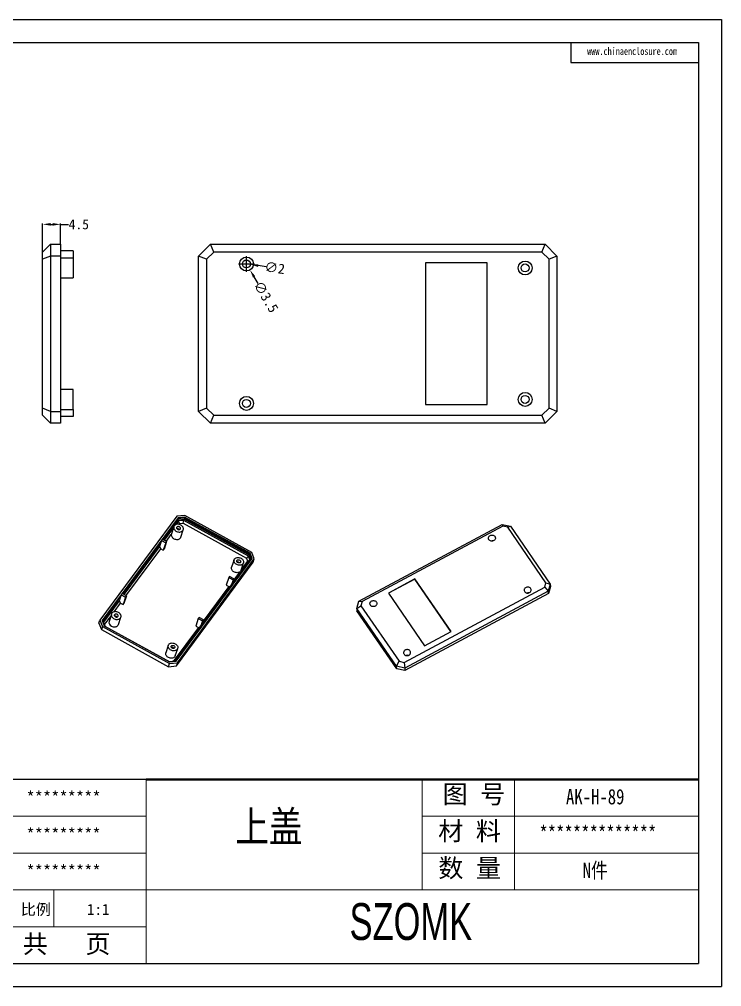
# Model space of a CAD drawing. Header units: millimetres. Extents: x -2140 to -1200, y 2406 to 2649.
# Drawn here: x -1590.1 to -1413.7, y 2406.4 to 2649.3 of the extents above; entities that cross this region are included whole.
import ezdxf

# ---------------------------------------------------------------- set-up
doc = ezdxf.new("R2010")
doc.units = ezdxf.units.MM
doc.layers.add('文字', color=81, linetype='Continuous')
doc.layers.add('粗实线', color=7, linetype='Continuous', lineweight=30)
doc.layers.add('细实线', color=3, linetype='Continuous', lineweight=18)
doc.styles.add('宋体', font='', dxfattribs={"width": 0.8, "height": 3.5})
doc.styles.add('长仿宋', font='', dxfattribs={"width": 0.7, "height": 4})
doc.styles.get('宋体').set_extended_font_data('SimSun')
doc.styles.get('长仿宋').set_extended_font_data('SimSun')
doc.dimstyles.new('2.5', dxfattribs={"dimtxt": 2.5, "dimasz": 2, "dimexe": 0.18, "dimexo": 0.0625, "dimgap": 0.09, "dimtad": 0, "dimdsep": 46, "dimtxsty": 'Standard', "dimcen": 2, "dimclrd": 3, "dimclre": 3, "dimclrt": 256, "dimadec": 0, "dimazin": 2, "dimtfac": 1, "dimtofl": 0, "dimtmove": 0, "dimatfit": 3, "dimfxl": 0, "dimtolj": 1, "dimtzin": 0, "dimarcsym": 0})

# ---------------------------------------------------------------- blocks, each defined once
blk = doc.blocks.new('*D174')
at = {"color": 3, "lineweight": -2, "transparency": 16777216}
for p, q in [((-1584.29, 2590.89), (-1584.29, 2597.96)), ((-1582.29, 2597.78), (-1581.79, 2597.78)), ((-1579.79, 2592.89), (-1579.79, 2597.96)), ((-1579.79, 2597.78), (-1577.79, 2597.78))]:
    blk.add_line(p, q, dxfattribs=at)
at = {"color": 3, "transparency": 16777216}
for points in [[(-1582.29, 2598.11), (-1582.29, 2597.45), (-1584.29, 2597.78)], [(-1581.79, 2598.11), (-1581.79, 2597.45), (-1579.79, 2597.78)]]:
    blk.add_solid(points, dxfattribs=at)
at = {"layer": 'Defpoints', "color": 0, "transparency": 16777216}
for p in [(-1579.79, 2597.78), (-1579.79, 2592.83), (-1584.29, 2590.83)]:
    blk.add_point(p, dxfattribs=at)
at = {"transparency": 16777216, "insert": (-1575.2, 2597.78), "char_height": 2.5, "attachment_point": 5}
blk.add_mtext('\\A1;4.5', dxfattribs=at)
blk = doc.blocks.new('*D179')
at = {"color": 3, "lineweight": -2, "transparency": 16777216}
for p, q in [((-1533.1, 2585.83), (-1533.1, 2589.83)), ((-1535.1, 2587.83), (-1531.1, 2587.83)), ((-1528.14, 2587.15), (-1530.13, 2587.42))]:
    blk.add_line(p, q, dxfattribs=at)
at = {"color": 3, "transparency": 16777216}
blk.add_solid([(-1530.08, 2587.75), (-1530.17, 2587.09), (-1532.11, 2587.69)], dxfattribs=at)
at = {"layer": 'Defpoints', "color": 0, "transparency": 16777216}
for p in [(-1534.09, 2587.96), (-1532.11, 2587.69)]:
    blk.add_point(p, dxfattribs=at)
at = {"transparency": 16777216, "insert": (-1525.99, 2586.86), "char_height": 2.5, "attachment_point": 5, "rotation": 352.2338}
blk.add_mtext('\\A1;∅2', dxfattribs=at)
blk = doc.blocks.new('*D180')
at = {"color": 3, "lineweight": -2, "transparency": 16777216}
for p, q in [((-1533.1, 2585.83), (-1533.1, 2589.83)), ((-1535.1, 2587.83), (-1531.1, 2587.83)), ((-1530.15, 2582.89), (-1531.18, 2584.61))]:
    blk.add_line(p, q, dxfattribs=at)
at = {"color": 3, "transparency": 16777216}
blk.add_solid([(-1530.89, 2584.78), (-1531.46, 2584.44), (-1532.2, 2586.32)], dxfattribs=at)
at = {"layer": 'Defpoints', "color": 0, "transparency": 16777216}
for p in [(-1534, 2589.33), (-1532.2, 2586.32)]:
    blk.add_point(p, dxfattribs=at)
at = {"transparency": 16777216, "insert": (-1528.18, 2579.59), "char_height": 2.5, "attachment_point": 5, "rotation": 300.86}
blk.add_mtext('\\A1;∅3.5', dxfattribs=at)

msp = doc.modelspace()

# ---------------------------------------------------------------- linework, layer by layer
for p, q in [((-1757.267, 2649.26), (-1413.732, 2649.26)), ((-1413.732, 2649.26), (-1413.732, 2406.357)), ((-1748.377, 2643.476), (-1419.515, 2643.476)), ((-1451.645, 2643.476), (-1451.645, 2638.456)), ((-1419.515, 2643.476), (-1419.515, 2412.14)), ((-1451.645, 2638.456), (-1419.515, 2638.456)), ((-1558.317, 2458.407), (-1627.718, 2458.407)), ((-1748.377, 2412.14), (-1419.515, 2412.14)), ((-1757.267, 2406.357), (-1413.732, 2406.357))]:
    msp.add_line(p, q)
at = {"color": 7, "linetype": 'Continuous', "lineweight": 25}
for p, q in [((-1584.291, 2590.826), (-1582.291, 2592.826)), ((-1582.291, 2592.826), (-1582.291, 2589.826)), ((-1582.291, 2592.826), (-1579.791, 2592.826)), ((-1579.791, 2592.826), (-1579.791, 2589.826)), ((-1545.099, 2589.826), (-1542.099, 2592.826)), ((-1541.27, 2590.826), (-1542.099, 2592.826)), ((-1542.099, 2592.826), (-1458.099, 2592.826)), ((-1458.927, 2590.826), (-1458.099, 2592.826)), ((-1458.099, 2592.826), (-1455.099, 2589.826)), ((-1584.291, 2588.998), (-1584.291, 2590.826)), ((-1582.291, 2589.826), (-1584.291, 2588.998)), ((-1582.291, 2589.826), (-1582.291, 2550.826)), ((-1579.791, 2589.826), (-1582.291, 2589.826)), ((-1576.591, 2591.126), (-1579.791, 2591.126)), ((-1579.791, 2589.826), (-1579.791, 2550.826)), ((-1576.591, 2591.126), (-1576.591, 2589.326)), ((-1543.099, 2588.998), (-1545.099, 2589.826)), ((-1545.099, 2550.826), (-1545.099, 2589.826)), ((-1541.27, 2590.826), (-1543.099, 2588.998)), ((-1458.927, 2590.826), (-1541.27, 2590.826)), ((-1457.099, 2588.998), (-1458.927, 2590.826)), ((-1455.099, 2589.826), (-1457.099, 2588.998)), ((-1455.099, 2589.826), (-1455.099, 2550.826)), ((-1584.291, 2551.655), (-1584.291, 2588.998)), ((-1576.591, 2589.326), (-1579.791, 2589.326)), ((-1576.591, 2589.326), (-1576.591, 2584.326)), ((-1543.099, 2588.998), (-1543.099, 2551.655)), ((-1488.099, 2588.076), (-1488.099, 2552.576)), ((-1472.599, 2588.076), (-1488.099, 2588.076)), ((-1472.599, 2552.576), (-1472.599, 2588.076)), ((-1457.099, 2551.655), (-1457.099, 2588.998)), ((-1579.791, 2584.326), (-1576.591, 2584.326)), ((-1576.591, 2556.326), (-1579.791, 2556.326)), ((-1576.591, 2551.326), (-1576.591, 2556.326)), ((-1584.291, 2549.826), (-1584.291, 2551.655)), ((-1582.291, 2550.826), (-1584.291, 2551.655)), ((-1582.291, 2550.826), (-1582.291, 2547.826)), ((-1582.291, 2550.826), (-1579.791, 2550.826)), ((-1579.791, 2551.326), (-1576.591, 2551.326)), ((-1579.791, 2550.826), (-1579.791, 2547.826)), ((-1576.591, 2551.326), (-1576.591, 2549.526)), ((-1543.099, 2551.655), (-1545.099, 2550.826)), ((-1542.099, 2547.826), (-1545.099, 2550.826)), ((-1543.099, 2551.655), (-1541.27, 2549.826)), ((-1488.099, 2552.576), (-1472.599, 2552.576)), ((-1458.927, 2549.826), (-1457.099, 2551.655)), ((-1455.099, 2550.826), (-1458.099, 2547.826)), ((-1455.099, 2550.826), (-1457.099, 2551.655)), ((-1582.291, 2547.826), (-1584.291, 2549.826)), ((-1576.591, 2549.526), (-1579.791, 2549.526)), ((-1542.099, 2547.826), (-1541.27, 2549.826)), ((-1541.27, 2549.826), (-1458.927, 2549.826)), ((-1458.099, 2547.826), (-1458.927, 2549.826)), ((-1579.791, 2547.826), (-1582.291, 2547.826)), ((-1458.099, 2547.826), (-1542.099, 2547.826)), ((-1550.567, 2524.484), (-1569.878, 2498.428)), ((-1550.23, 2524.117), (-1569.35, 2498.318)), ((-1550.311, 2523.868), (-1554.155, 2518.681)), ((-1548.58, 2524.699), (-1550.567, 2524.484)), ((-1550.311, 2523.868), (-1550.23, 2524.117)), ((-1548.713, 2524.041), (-1550.311, 2523.868)), ((-1548.631, 2524.29), (-1550.23, 2524.117)), ((-1548.713, 2524.041), (-1548.631, 2524.29)), ((-1532.217, 2514.939), (-1548.713, 2524.041)), ((-1532.135, 2515.188), (-1548.631, 2524.29)), ((-1531.726, 2515.4), (-1548.58, 2524.699)), ((-1551.319, 2521.932), (-1553.853, 2518.514)), ((-1551.424, 2521.618), (-1553.762, 2518.464)), ((-1551.337, 2521.885), (-1551.935, 2520.057)), ((-1550.075, 2523.611), (-1551.099, 2522.23)), ((-1550.177, 2523.301), (-1550.864, 2522.373)), ((-1550.075, 2523.611), (-1550.177, 2523.301)), ((-1548.85, 2523.444), (-1550.177, 2523.301)), ((-1549.941, 2522.62), (-1550.177, 2523.301)), ((-1550.075, 2523.611), (-1548.748, 2523.754)), ((-1550.068, 2522.448), (-1549.941, 2522.62)), ((-1549.941, 2522.62), (-1549.003, 2522.721)), ((-1549.003, 2522.721), (-1548.85, 2523.444)), ((-1549.003, 2522.721), (-1533.117, 2513.956)), ((-1548.85, 2523.444), (-1548.748, 2523.754)), ((-1532.604, 2514.481), (-1548.85, 2523.444)), ((-1532.503, 2514.791), (-1548.748, 2523.754)), ((-1504.868, 2503.15), (-1468.828, 2522.433)), ((-1468.694, 2521.98), (-1504.023, 2503.077)), ((-1468.828, 2522.433), (-1468.694, 2521.98)), ((-1468.828, 2522.433), (-1466.771, 2522.003)), ((-1467.441, 2521.718), (-1468.694, 2521.98)), ((-1467.441, 2521.718), (-1466.771, 2522.003)), ((-1457.863, 2507.795), (-1467.441, 2521.718)), ((-1466.771, 2522.003), (-1456.769, 2507.462)), ((-1553.236, 2518.173), (-1551.98, 2519.868)), ((-1549.572, 2519.239), (-1548.961, 2521.107)), ((-1554.519, 2518.19), (-1555.963, 2516.241)), ((-1554.958, 2516.85), (-1555.762, 2515.764)), ((-1554.856, 2517.16), (-1555.661, 2516.074)), ((-1554.856, 2517.16), (-1554.958, 2516.85)), ((-1554.958, 2516.85), (-1554.626, 2516.298)), ((-1554.448, 2518.405), (-1554.856, 2517.16)), ((-1554.219, 2518.716), (-1554.448, 2518.405)), ((-1554.448, 2518.405), (-1553.368, 2517.809)), ((-1553.138, 2518.12), (-1554.219, 2518.716)), ((-1553.368, 2517.809), (-1553.98, 2515.941)), ((-1553.138, 2518.12), (-1553.75, 2516.251)), ((-1553.368, 2517.809), (-1553.138, 2518.12)), ((-1557.113, 2514.69), (-1564.271, 2505.032)), ((-1556.81, 2514.523), (-1563.968, 2504.866)), ((-1556.912, 2514.213), (-1563.877, 2504.815)), ((-1563.351, 2504.525), (-1554.626, 2516.298)), ((-1557.113, 2514.69), (-1556.81, 2514.523)), ((-1556.065, 2515.93), (-1557.021, 2514.64)), ((-1555.762, 2515.764), (-1556.912, 2514.213)), ((-1556.912, 2514.213), (-1556.81, 2514.523)), ((-1556.065, 2515.93), (-1555.963, 2516.241)), ((-1555.763, 2515.763), (-1556.065, 2515.93)), ((-1555.661, 2516.074), (-1555.963, 2516.241)), ((-1555.762, 2515.764), (-1555.661, 2516.074)), ((-1554.626, 2516.298), (-1553.98, 2515.941)), ((-1553.98, 2515.941), (-1553.75, 2516.251)), ((-1533.117, 2513.956), (-1532.604, 2514.481)), ((-1532.503, 2514.791), (-1532.604, 2514.481)), ((-1532.242, 2513.497), (-1532.604, 2514.481)), ((-1532.503, 2514.791), (-1532.098, 2513.692)), ((-1532.217, 2514.939), (-1532.135, 2515.188)), ((-1531.763, 2513.707), (-1532.217, 2514.939)), ((-1531.647, 2513.864), (-1532.135, 2515.188)), ((-1531.12, 2513.754), (-1531.726, 2515.4)), ((-1550.768, 2488.065), (-1531.647, 2513.864)), ((-1550.686, 2486.92), (-1531.374, 2512.975)), ((-1550.431, 2487.698), (-1531.12, 2513.754)), ((-1536.211, 2513.539), (-1536.823, 2511.671)), ((-1536.649, 2507.551), (-1532.098, 2513.692)), ((-1534.434, 2510.934), (-1533.835, 2512.762)), ((-1532.831, 2513.179), (-1534.385, 2511.083)), ((-1533.117, 2513.956), (-1532.831, 2513.179)), ((-1532.367, 2513.328), (-1532.831, 2513.179)), ((-1531.374, 2512.975), (-1531.12, 2513.754)), ((-1537.321, 2509.393), (-1537.551, 2509.082)), ((-1536.241, 2508.797), (-1537.321, 2509.393)), ((-1534.87, 2510.428), (-1536.369, 2508.406)), ((-1544.281, 2497.253), (-1536.878, 2507.241)), ((-1537.516, 2506.858), (-1544.001, 2498.108)), ((-1537.551, 2509.082), (-1538.163, 2507.214)), ((-1538.163, 2507.214), (-1537.516, 2506.858)), ((-1537.551, 2509.082), (-1536.471, 2508.486)), ((-1537.516, 2506.858), (-1537.123, 2506.911)), ((-1536.471, 2508.486), (-1536.878, 2507.241)), ((-1536.878, 2507.241), (-1536.649, 2507.551)), ((-1536.241, 2508.797), (-1536.649, 2507.551)), ((-1536.471, 2508.486), (-1536.241, 2508.797)), ((-1490.802, 2508.748), (-1497.452, 2505.19)), ((-1490.8, 2508.7), (-1497.427, 2505.154)), ((-1481.698, 2495.512), (-1490.802, 2508.748)), ((-1490.8, 2508.7), (-1490.802, 2508.748)), ((-1481.72, 2495.5), (-1490.8, 2508.7)), ((-1458.179, 2506.693), (-1457.863, 2507.795)), ((-1457.863, 2507.795), (-1456.769, 2507.462)), ((-1456.769, 2507.462), (-1457.287, 2505.655)), ((-1456.739, 2506.859), (-1457.257, 2505.052)), ((-1456.769, 2507.462), (-1456.739, 2506.859)), ((-1564.634, 2504.542), (-1566.194, 2502.438)), ((-1564.564, 2504.757), (-1564.972, 2503.512)), ((-1564.334, 2505.067), (-1564.564, 2504.757)), ((-1564.564, 2504.757), (-1563.483, 2504.161)), ((-1563.254, 2504.471), (-1564.334, 2505.067)), ((-1563.254, 2504.471), (-1563.865, 2502.603)), ((-1563.483, 2504.161), (-1563.254, 2504.471)), ((-1497.452, 2505.19), (-1488.348, 2491.954)), ((-1493.508, 2487.79), (-1458.179, 2506.693)), ((-1457.287, 2505.655), (-1493.327, 2486.371)), ((-1457.257, 2505.052), (-1493.297, 2485.768)), ((-1458.179, 2506.693), (-1457.287, 2505.655)), ((-1457.257, 2505.052), (-1457.287, 2505.655)), ((-1566.296, 2502.127), (-1566.562, 2501.767)), ((-1565.993, 2501.961), (-1566.452, 2501.341)), ((-1566.348, 2500.482), (-1564.741, 2502.65)), ((-1566.296, 2502.127), (-1566.194, 2502.438)), ((-1565.993, 2501.96), (-1566.296, 2502.127)), ((-1565.891, 2502.271), (-1566.194, 2502.438)), ((-1565.073, 2503.202), (-1565.993, 2501.961)), ((-1565.993, 2501.961), (-1565.891, 2502.271)), ((-1564.972, 2503.512), (-1565.891, 2502.271)), ((-1565.073, 2503.202), (-1564.972, 2503.512)), ((-1565.073, 2503.202), (-1564.741, 2502.65)), ((-1564.741, 2502.65), (-1564.095, 2502.293)), ((-1563.483, 2504.161), (-1564.095, 2502.293)), ((-1564.095, 2502.293), (-1563.865, 2502.603)), ((-1505.386, 2501.342), (-1504.868, 2503.15)), ((-1505.386, 2501.342), (-1504.339, 2501.975)), ((-1504.868, 2503.15), (-1504.023, 2503.077)), ((-1504.023, 2503.077), (-1504.339, 2501.975)), ((-1504.339, 2501.975), (-1494.762, 2488.052)), ((-1566.653, 2501.818), (-1569.316, 2498.225)), ((-1566.351, 2501.651), (-1569.063, 2497.992)), ((-1566.452, 2501.341), (-1569.02, 2497.876)), ((-1566.997, 2499.933), (-1567.609, 2498.065)), ((-1566.653, 2501.818), (-1566.351, 2501.651)), ((-1566.452, 2501.341), (-1566.351, 2501.651)), ((-1495.384, 2486.801), (-1505.386, 2501.342)), ((-1505.386, 2501.342), (-1505.356, 2500.739)), ((-1495.354, 2486.198), (-1505.356, 2500.739)), ((-1570.133, 2497.649), (-1569.878, 2498.428)), ((-1570.133, 2497.649), (-1569.526, 2496.004)), ((-1569.878, 2498.428), (-1569.271, 2496.782)), ((-1569.35, 2498.318), (-1568.862, 2496.993)), ((-1568.657, 2496.892), (-1569.063, 2497.992)), ((-1568.737, 2497.259), (-1568.824, 2497.345)), ((-1568.737, 2497.259), (-1567.189, 2499.347)), ((-1568.588, 2496.854), (-1568.737, 2497.259)), ((-1565.233, 2497.287), (-1564.621, 2499.155)), ((-1545.184, 2498.784), (-1545.795, 2496.916)), ((-1544.954, 2499.094), (-1545.184, 2498.784)), ((-1545.184, 2498.784), (-1544.103, 2498.188)), ((-1543.873, 2498.498), (-1544.954, 2499.094)), ((-1544.103, 2498.188), (-1544.511, 2496.943)), ((-1544.511, 2496.943), (-1544.281, 2497.253)), ((-1543.873, 2498.498), (-1544.281, 2497.253)), ((-1544.103, 2498.188), (-1543.873, 2498.498)), ((-1569.271, 2496.782), (-1569.526, 2496.004)), ((-1569.526, 2496.004), (-1552.672, 2486.704)), ((-1569.271, 2496.782), (-1552.417, 2487.483)), ((-1568.862, 2496.993), (-1552.366, 2487.892)), ((-1568.657, 2496.892), (-1552.412, 2487.929)), ((-1545.149, 2496.56), (-1551.47, 2488.031)), ((-1551.085, 2488.073), (-1544.511, 2496.943)), ((-1545.795, 2496.916), (-1545.149, 2496.56)), ((-1545.149, 2496.56), (-1544.755, 2496.613)), ((-1488.348, 2491.954), (-1481.698, 2495.512)), ((-1552.736, 2492.065), (-1553.348, 2490.197)), ((-1550.972, 2489.419), (-1550.36, 2491.287)), ((-1552.672, 2486.704), (-1552.417, 2487.483)), ((-1552.417, 2487.483), (-1550.431, 2487.698)), ((-1551.085, 2488.073), (-1552.412, 2487.929)), ((-1552.366, 2487.892), (-1550.768, 2488.065)), ((-1550.431, 2487.698), (-1550.686, 2486.92)), ((-1495.384, 2486.801), (-1494.762, 2488.052)), ((-1494.762, 2488.052), (-1493.508, 2487.79)), ((-1493.508, 2487.79), (-1493.327, 2486.371)), ((-1552.672, 2486.704), (-1550.686, 2486.92)), ((-1493.327, 2486.371), (-1495.384, 2486.801)), ((-1495.354, 2486.198), (-1495.384, 2486.801)), ((-1493.297, 2485.768), (-1495.354, 2486.198)), ((-1493.327, 2486.371), (-1493.297, 2485.768))]:
    msp.add_line(p, q, dxfattribs=at)
at = {"color": 7, "linetype": 'Continuous', "lineweight": 25, "flags": 128}
for points in [[(-1549.574, 2522.271), (-1549.765, 2522.361), (-1549.967, 2522.426), (-1550.174, 2522.464), (-1550.38, 2522.474), (-1550.58, 2522.456), (-1550.767, 2522.41), (-1550.937, 2522.338), (-1551.084, 2522.242), (-1551.204, 2522.124), (-1551.293, 2521.989), (-1551.35, 2521.839), (-1551.372, 2521.679), (-1551.359, 2521.514), (-1551.311, 2521.349), (-1551.23, 2521.187), (-1551.117, 2521.035), (-1550.977, 2520.896), (-1550.813, 2520.774), (-1550.63, 2520.673), (-1550.433, 2520.595), (-1550.227, 2520.544), (-1550.02, 2520.52), (-1549.816, 2520.524), (-1549.622, 2520.556), (-1549.443, 2520.615), (-1549.284, 2520.699), (-1549.15, 2520.806), (-1549.045, 2520.933), (-1548.971, 2521.077), (-1548.932, 2521.232), (-1548.927, 2521.395), (-1548.958, 2521.561), (-1549.023, 2521.725), (-1549.12, 2521.882), (-1549.247, 2522.029), (-1549.4, 2522.159), (-1549.574, 2522.271)], [(-1549.919, 2521.806), (-1550.044, 2521.859), (-1550.177, 2521.885), (-1550.308, 2521.882), (-1550.427, 2521.85), (-1550.525, 2521.792), (-1550.596, 2521.713), (-1550.633, 2521.617), (-1550.634, 2521.512), (-1550.6, 2521.406), (-1550.532, 2521.306), (-1550.435, 2521.221), (-1550.318, 2521.156), (-1550.187, 2521.116), (-1550.054, 2521.105), (-1549.928, 2521.122), (-1549.818, 2521.167), (-1549.733, 2521.237), (-1549.679, 2521.326), (-1549.659, 2521.427), (-1549.676, 2521.533), (-1549.728, 2521.637), (-1549.811, 2521.73), (-1549.919, 2521.806)], [(-1551.98, 2519.868), (-1551.979, 2519.704), (-1551.943, 2519.537), (-1551.872, 2519.372), (-1551.769, 2519.216), (-1551.637, 2519.071), (-1551.478, 2518.942), (-1551.3, 2518.833), (-1551.105, 2518.748), (-1550.9, 2518.688), (-1550.691, 2518.656), (-1550.484, 2518.652), (-1550.286, 2518.676), (-1550.101, 2518.728), (-1549.935, 2518.806), (-1549.793, 2518.909), (-1549.68, 2519.032), (-1549.598, 2519.172), (-1549.572, 2519.239)], [(-1472.181, 2518.584), (-1472.256, 2518.724), (-1472.298, 2518.874), (-1472.303, 2519.029), (-1472.273, 2519.182), (-1472.209, 2519.327), (-1472.112, 2519.458), (-1471.988, 2519.57), (-1471.841, 2519.658), (-1471.677, 2519.718), (-1471.503, 2519.748), (-1471.326, 2519.748), (-1471.153, 2519.716), (-1470.992, 2519.654), (-1470.849, 2519.564), (-1470.729, 2519.451), (-1470.638, 2519.319), (-1470.58, 2519.174), (-1470.556, 2519.02), (-1470.569, 2518.866), (-1470.616, 2518.716), (-1470.697, 2518.577), (-1470.808, 2518.455), (-1470.944, 2518.354), (-1471.101, 2518.28), (-1471.271, 2518.234), (-1471.447, 2518.22), (-1471.623, 2518.236), (-1471.791, 2518.283), (-1471.944, 2518.359), (-1472.076, 2518.461), (-1472.181, 2518.584)], [(-1534.448, 2513.926), (-1534.274, 2513.814), (-1534.121, 2513.683), (-1533.995, 2513.537), (-1533.897, 2513.379), (-1533.832, 2513.215), (-1533.802, 2513.049), (-1533.806, 2512.887), (-1533.846, 2512.731), (-1533.919, 2512.588), (-1534.025, 2512.461), (-1534.158, 2512.353), (-1534.317, 2512.269), (-1534.496, 2512.21), (-1534.691, 2512.178), (-1534.894, 2512.174), (-1535.102, 2512.198), (-1535.307, 2512.25), (-1535.504, 2512.327), (-1535.687, 2512.428), (-1535.852, 2512.55), (-1535.992, 2512.689), (-1536.104, 2512.842), (-1536.186, 2513.003), (-1536.234, 2513.169), (-1536.247, 2513.334), (-1536.225, 2513.493), (-1536.168, 2513.643), (-1536.078, 2513.779), (-1535.958, 2513.897), (-1535.811, 2513.993), (-1535.642, 2514.065), (-1535.455, 2514.11), (-1535.255, 2514.128), (-1535.048, 2514.118), (-1534.841, 2514.08), (-1534.639, 2514.016), (-1534.448, 2513.926)], [(-1534.87, 2510.428), (-1535.044, 2510.36), (-1535.235, 2510.318), (-1535.437, 2510.304), (-1535.645, 2510.319), (-1535.853, 2510.362), (-1536.055, 2510.432), (-1536.244, 2510.527), (-1536.416, 2510.643), (-1536.565, 2510.779), (-1536.687, 2510.929), (-1536.778, 2511.089), (-1536.835, 2511.255), (-1536.858, 2511.422), (-1536.845, 2511.584), (-1536.823, 2511.671)], [(-1534.793, 2513.461), (-1534.685, 2513.385), (-1534.602, 2513.292), (-1534.55, 2513.188), (-1534.534, 2513.082), (-1534.553, 2512.98), (-1534.608, 2512.891), (-1534.693, 2512.822), (-1534.803, 2512.777), (-1534.929, 2512.759), (-1535.062, 2512.771), (-1535.192, 2512.811), (-1535.31, 2512.876), (-1535.406, 2512.961), (-1535.474, 2513.06), (-1535.509, 2513.166), (-1535.507, 2513.271), (-1535.47, 2513.367), (-1535.4, 2513.447), (-1535.301, 2513.505), (-1535.182, 2513.536), (-1535.051, 2513.539), (-1534.918, 2513.514), (-1534.793, 2513.461)], [(-1463.205, 2505.534), (-1463.1, 2505.411), (-1462.967, 2505.31), (-1462.814, 2505.234), (-1462.646, 2505.186), (-1462.471, 2505.17), (-1462.294, 2505.185), (-1462.124, 2505.23), (-1461.968, 2505.305), (-1461.832, 2505.405), (-1461.721, 2505.527), (-1461.64, 2505.666), (-1461.592, 2505.816), (-1461.58, 2505.971), (-1461.604, 2506.124), (-1461.662, 2506.27), (-1461.753, 2506.402), (-1461.872, 2506.515), (-1462.016, 2506.604), (-1462.177, 2506.666), (-1462.35, 2506.698), (-1462.527, 2506.699), (-1462.701, 2506.668), (-1462.865, 2506.608), (-1463.012, 2506.52), (-1463.136, 2506.408), (-1463.232, 2506.277), (-1463.297, 2506.132), (-1463.327, 2505.979), (-1463.321, 2505.824), (-1463.28, 2505.674), (-1463.205, 2505.534)], [(-1501.959, 2502.141), (-1502.034, 2502.281), (-1502.075, 2502.431), (-1502.08, 2502.586), (-1502.05, 2502.739), (-1501.986, 2502.884), (-1501.889, 2503.016), (-1501.765, 2503.127), (-1501.618, 2503.215), (-1501.454, 2503.276), (-1501.28, 2503.306), (-1501.103, 2503.305), (-1500.93, 2503.273), (-1500.769, 2503.211), (-1500.626, 2503.122), (-1500.506, 2503.009), (-1500.415, 2502.877), (-1500.357, 2502.731), (-1500.333, 2502.578), (-1500.346, 2502.423), (-1500.393, 2502.273), (-1500.474, 2502.134), (-1500.585, 2502.012), (-1500.721, 2501.912), (-1500.878, 2501.837), (-1501.048, 2501.792), (-1501.224, 2501.777), (-1501.4, 2501.793), (-1501.568, 2501.841), (-1501.721, 2501.917), (-1501.853, 2502.018), (-1501.959, 2502.141)], [(-1565.234, 2500.32), (-1565.425, 2500.409), (-1565.627, 2500.474), (-1565.834, 2500.512), (-1566.041, 2500.522), (-1566.24, 2500.504), (-1566.428, 2500.459), (-1566.597, 2500.387), (-1566.744, 2500.29), (-1566.864, 2500.173), (-1566.954, 2500.037), (-1567.011, 2499.887), (-1567.033, 2499.727), (-1567.02, 2499.562), (-1566.972, 2499.397), (-1566.89, 2499.236), (-1566.778, 2499.083), (-1566.638, 2498.944), (-1566.473, 2498.822), (-1566.29, 2498.721), (-1566.093, 2498.644), (-1565.888, 2498.592), (-1565.68, 2498.568), (-1565.477, 2498.572), (-1565.282, 2498.604), (-1565.103, 2498.663), (-1564.944, 2498.747), (-1564.811, 2498.855), (-1564.705, 2498.982), (-1564.632, 2499.125), (-1564.592, 2499.28), (-1564.588, 2499.443), (-1564.618, 2499.609), (-1564.683, 2499.773), (-1564.781, 2499.931), (-1564.907, 2500.077), (-1565.06, 2500.208), (-1565.234, 2500.32)], [(-1565.579, 2499.855), (-1565.704, 2499.907), (-1565.837, 2499.933), (-1565.968, 2499.93), (-1566.087, 2499.899), (-1566.186, 2499.841), (-1566.256, 2499.761), (-1566.293, 2499.665), (-1566.295, 2499.56), (-1566.26, 2499.454), (-1566.192, 2499.355), (-1566.096, 2499.27), (-1565.978, 2499.205), (-1565.848, 2499.165), (-1565.715, 2499.153), (-1565.589, 2499.171), (-1565.479, 2499.216), (-1565.394, 2499.285), (-1565.339, 2499.374), (-1565.32, 2499.475), (-1565.336, 2499.582), (-1565.388, 2499.685), (-1565.471, 2499.779), (-1565.579, 2499.855)], [(-1566.995, 2496.901), (-1566.805, 2496.811), (-1566.603, 2496.747), (-1566.396, 2496.709), (-1566.189, 2496.699), (-1565.989, 2496.717), (-1565.802, 2496.762), (-1565.633, 2496.834), (-1565.486, 2496.93), (-1565.366, 2497.048), (-1565.276, 2497.184), (-1565.233, 2497.287)], [(-1550.973, 2492.451), (-1550.799, 2492.339), (-1550.646, 2492.208), (-1550.519, 2492.062), (-1550.422, 2491.905), (-1550.357, 2491.741), (-1550.327, 2491.575), (-1550.331, 2491.412), (-1550.371, 2491.256), (-1550.444, 2491.113), (-1550.549, 2490.986), (-1550.683, 2490.879), (-1550.842, 2490.794), (-1551.021, 2490.735), (-1551.215, 2490.704), (-1551.419, 2490.7), (-1551.627, 2490.724), (-1551.832, 2490.775), (-1552.029, 2490.853), (-1552.212, 2490.954), (-1552.376, 2491.076), (-1552.517, 2491.215), (-1552.629, 2491.367), (-1552.711, 2491.528), (-1552.758, 2491.694), (-1552.771, 2491.859), (-1552.749, 2492.019), (-1552.693, 2492.169), (-1552.603, 2492.304), (-1552.483, 2492.422), (-1552.336, 2492.518), (-1552.167, 2492.59), (-1551.979, 2492.636), (-1551.78, 2492.654), (-1551.573, 2492.644), (-1551.366, 2492.606), (-1551.164, 2492.541), (-1550.973, 2492.451)], [(-1550.972, 2489.419), (-1550.982, 2489.388), (-1551.056, 2489.245), (-1551.161, 2489.118), (-1551.295, 2489.011), (-1551.454, 2488.926), (-1551.633, 2488.867), (-1551.827, 2488.835), (-1552.031, 2488.832), (-1552.238, 2488.856), (-1552.444, 2488.907), (-1552.641, 2488.985), (-1552.824, 2489.086), (-1552.988, 2489.208), (-1553.128, 2489.347), (-1553.241, 2489.499), (-1553.322, 2489.66), (-1553.37, 2489.826), (-1553.383, 2489.991), (-1553.361, 2490.151), (-1553.348, 2490.197)], [(-1551.318, 2491.986), (-1551.21, 2491.91), (-1551.127, 2491.817), (-1551.075, 2491.713), (-1551.059, 2491.607), (-1551.078, 2491.505), (-1551.133, 2491.417), (-1551.218, 2491.347), (-1551.328, 2491.302), (-1551.454, 2491.285), (-1551.587, 2491.296), (-1551.717, 2491.336), (-1551.835, 2491.401), (-1551.931, 2491.486), (-1551.999, 2491.586), (-1552.034, 2491.692), (-1552.032, 2491.797), (-1551.995, 2491.893), (-1551.924, 2491.972), (-1551.826, 2492.03), (-1551.707, 2492.062), (-1551.576, 2492.065), (-1551.443, 2492.039), (-1551.318, 2491.986)], [(-1493.495, 2489.837), (-1493.39, 2489.714), (-1493.257, 2489.613), (-1493.104, 2489.537), (-1492.936, 2489.489), (-1492.761, 2489.473), (-1492.584, 2489.488), (-1492.414, 2489.533), (-1492.258, 2489.608), (-1492.122, 2489.708), (-1492.011, 2489.83), (-1491.93, 2489.969), (-1491.882, 2490.119), (-1491.87, 2490.274), (-1491.894, 2490.427), (-1491.952, 2490.573), (-1492.043, 2490.705), (-1492.162, 2490.818), (-1492.306, 2490.907), (-1492.467, 2490.969), (-1492.64, 2491.001), (-1492.817, 2491.002), (-1492.991, 2490.972), (-1493.155, 2490.911), (-1493.302, 2490.823), (-1493.426, 2490.712), (-1493.522, 2490.58), (-1493.587, 2490.435), (-1493.617, 2490.282), (-1493.611, 2490.127), (-1493.57, 2489.977), (-1493.495, 2489.837)]]:
    msp.add_lwpolyline(points, dxfattribs=at)
at = {"color": 7, "linetype": 'Continuous', "lineweight": 25}
for centre, radius in [((-1533.099, 2587.826), 1.75), ((-1533.099, 2587.826), 1), ((-1463.099, 2586.826), 1.75), ((-1463.099, 2586.826), 1), ((-1463.099, 2553.826), 1.75), ((-1533.099, 2552.826), 1.75), ((-1533.099, 2552.826), 1), ((-1463.099, 2553.826), 1)]:
    msp.add_circle(centre, radius, dxfattribs=at)
for centre, radius, start, end in [((-1550.394, 2520.747), 0.612, 38.33669, 105.40845), ((-1471.348, 2517.312), 0.992, 76.31048, 109.33495), ((-1535.269, 2512.401), 0.612, 38.38498, 105.36016), ((-1462.372, 2504.262), 0.992, 76.31048, 109.33495), ((-1501.125, 2500.869), 0.992, 76.31048, 109.33495), ((-1566.593, 2497.856), 1.037, 168.37963, 247.16733), ((-1566.054, 2498.795), 0.612, 38.33669, 105.40845), ((-1551.794, 2490.926), 0.612, 38.38498, 105.36016), ((-1492.662, 2488.565), 0.992, 76.31048, 109.33495)]:
    msp.add_arc(centre, radius, start, end, dxfattribs=at)
for centre, major_axis, ratio, start_param, end_param in [((-1550.994, 2518.913), (-0.609, 1.546), 0.5178441, 0.5589744, 0.7194804), ((-1535.869, 2510.568), (1.437, 0.566), 0.3903159, 5.3172671, 5.9706487)]:
    msp.add_ellipse(centre, major_axis=major_axis, ratio=ratio, start_param=start_param, end_param=end_param, dxfattribs=at)
at = {"layer": '粗实线', "color": 7, "lineweight": 40}
msp.add_line((-1419.515, 2458.407), (-1558.317, 2458.407), dxfattribs=at)
at = {"layer": '细实线', "color": 7}
for p, q in [((-1558.317, 2458.407), (-1558.317, 2412.14)), ((-1488.916, 2458.407), (-1488.916, 2430.647)), ((-1465.783, 2458.407), (-1465.783, 2430.842)), ((-1558.317, 2449.154), (-1627.718, 2449.154)), ((-1419.515, 2449.154), (-1488.916, 2449.154)), ((-1558.317, 2439.9), (-1627.718, 2439.9)), ((-1419.515, 2439.9), (-1488.916, 2439.9)), ((-1419.515, 2430.647), (-1627.718, 2430.647)), ((-1581.451, 2430.647), (-1581.451, 2421.393)), ((-1558.317, 2421.393), (-1627.718, 2421.393))]:
    msp.add_line(p, q, dxfattribs=at)

# ---------------------------------------------------------------- texts
at = {"char_height": 3.04316, "width": 1729.57854, "attachment_point": 1}
for insert in [(-1588.353, 2455.39), (-1588.353, 2446.136), (-1588.353, 2436.883)]:
    msp.add_mtext('{\\fSimHei|b0|i0|c134|p49;*********}', dxfattribs=dict(at, insert=insert))
at = {"layer": '文字', "color": 0, "attachment_point": 1, "style": '宋体'}
for s, insert, char_height, width in [('www.chinaenclosure.com', (-1447.506, 2642.205), 1.88496, 33.117), ('{\\H1.111x;AK-H-89}', (-1452.836, 2455.99), 3.47005, 40.11763), ('上盖', (-1535.855, 2450.419), 7.7112, 98.5851), ('{\\H1.111x;**************}', (-1459.51, 2446.737), 3.47005, 40.11763), ('{\\H1.111x;N件}', (-1448.638, 2437.483), 3.47005, 40.11763)]:
    msp.add_mtext(s, dxfattribs=dict(at, insert=insert, char_height=char_height, width=width))
at = {"layer": '粗实线', "insert": (-1507.198, 2427.334), "char_height": 9.25346, "width": 103.76836, "attachment_point": 1, "style": '长仿宋'}
msp.add_mtext('{\\fSTXinwei|b0|i0|c134|p2;SZOMK}', dxfattribs=at)
at = {"layer": '细实线', "color": 7, "attachment_point": 1}
for s, insert, char_height, width in [('{\\fSimSun|b0|i0|c134|p54;图 号}', (-1483.829, 2457.003), 4.62673, 23.13364), ('{\\fSimSun|b0|i0|c134|p54;材 料   }', (-1484.926, 2447.749), 4.62673, 23.13364), ('{\\fSimSun|b0|i0|c134|p54;数 量}', (-1484.903, 2438.45), 4.62673, 20.90414), ('{\\fSimSun|b0|i0|c134|p54;比例}', (-1589.779, 2427.142), 2.77604, 12.18594), ('{\\fSimSun|b0|i0|c134|p54;1:1}', (-1573.152, 2427.142), 2.77604, 12.18594), ('{\\fSimSun|b0|i0|c134|p54; 共   页}', (-1592.452, 2419.41), 4.62673, 34.70046)]:
    msp.add_mtext(s, dxfattribs=dict(at, insert=insert, char_height=char_height, width=width))

# ---------------------------------------------------------------- dimensions: what is measured, and where the dimension line sits
dim = msp.add_linear_dim(base=(-1579.791, 2597.782), p1=(-1584.291, 2590.826), p2=(-1579.791, 2592.826), dimstyle='2.5')
dim.commit()
dim.dimension.update_dxf_attribs({"geometry": '*D174', "text_midpoint": (-1575.201, 2597.782)})
for p1, p2, picture, middle in [((-1534.09, 2587.961), (-1532.108, 2587.691), '*D179', (-1525.991, 2586.857)), ((-1533.996, 2589.329), (-1532.201, 2586.324), '*D180', (-1528.18, 2579.594))]:
    dim = msp.add_diameter_dim_2p(p1=p1, p2=p2, dimstyle='2.5')
    dim.commit()
    dim.dimension.update_dxf_attribs({"geometry": picture, "text_midpoint": middle})

doc.saveas('drawing.dxf')
